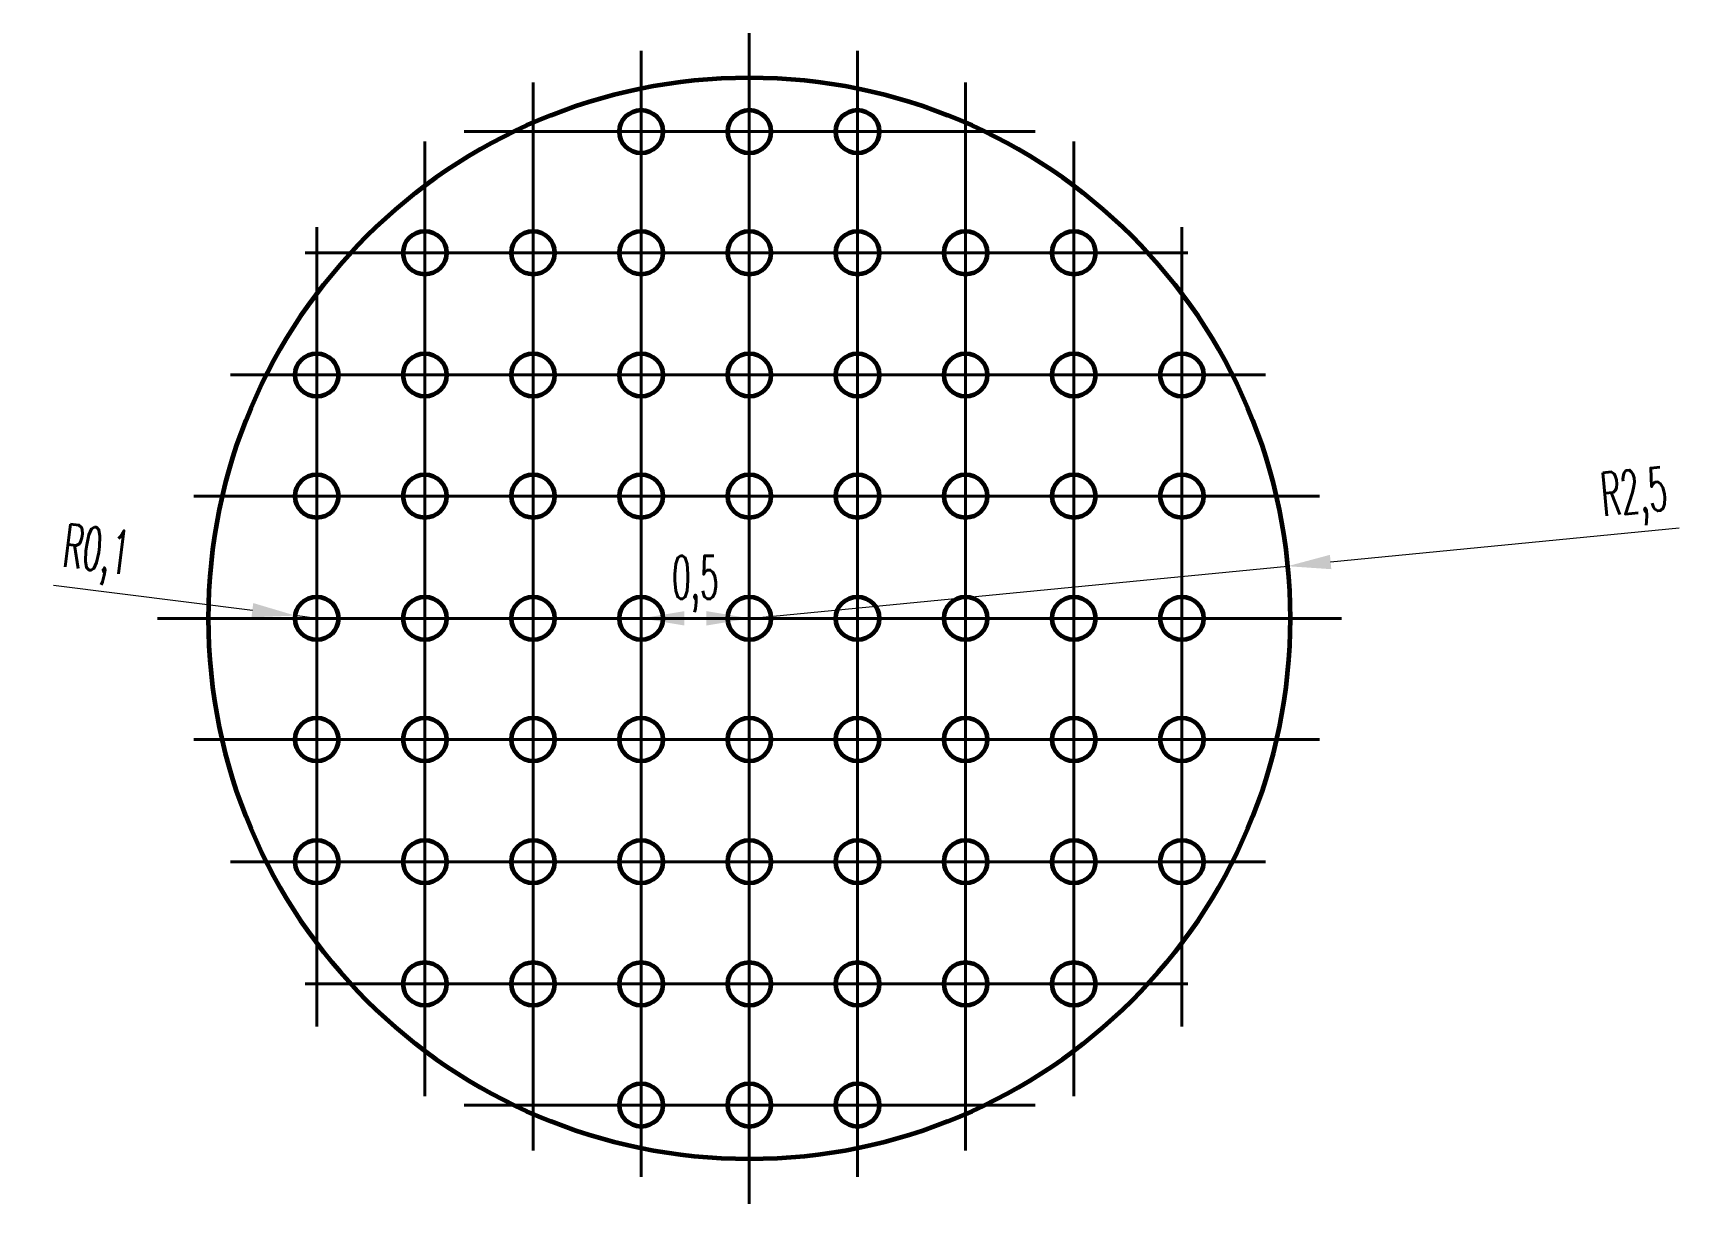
# Model space of a CAD drawing. Header units: millimetres. Extents: x -44 to 61, y -2 to 44.
# Drawn here: x 53.25 to 60.94, y -1.85 to 3.57 of the extents above; entities that cross this region are included whole.
import ezdxf

# ---------------------------------------------------------------- set-up
doc = ezdxf.new("R2010")
doc.units = ezdxf.units.MM
doc.linetypes.add('CENTRO2', pattern=[28.575, 19.05, -3.175, 3.175, -3.175])
for name, color, linetype, lineweight in [('Contorno', 5, 'Continuous', 60), ('Cotas', 6, 'Continuous', 20), ('Ejes', 3, 'CENTRO2', 40)]:
    doc.layers.add(name, color=color, linetype=linetype, lineweight=lineweight)
doc.styles.get("Standard").update_dxf_attribs({"font": 'romans.shx', "width": 0.5})
doc.dimstyles.new('ISO-25', dxfattribs={"dimscale": 0.2, "dimtxt": 1, "dimasz": 1, "dimexe": 0.3, "dimexo": 0.2, "dimgap": 0.2, "dimtad": 1, "dimtxsty": 'Standard', "dimcen": 2.5, "dimclrd": 256, "dimclre": 6, "dimclrt": 6, "dimadec": 0, "dimazin": 0, "dimtfac": 1, "dimtmove": 0, "dimatfit": 3, "dimfxl": 1, "dimtfillclr": 6, "dimlwd": 20, "dimlwe": 20, "dimarcsym": 0})

# ---------------------------------------------------------------- blocks, each defined once
blk = doc.blocks.new('*D6')
at = {"layer": 'Cotas', "linetype": 'Continuous', "lineweight": 20}
for p, q in [((60.8558, 1.277), (59.2437, 1.1208)), ((56.5563, 0.8605), (59.0447, 1.1015))]:
    blk.add_line(p, q, dxfattribs=at)
at = {"layer": 'Cotas'}
blk.add_solid([(59.2405, 1.154), (59.2469, 1.0877), (59.0447, 1.1015)], dxfattribs=at)
at = {"layer": 'Defpoints', "color": 0}
for p in [(59.0447, 1.1015), (56.5563, 0.8605)]:
    blk.add_point(p, dxfattribs=at)
at = {"layer": 'Cotas', "color": 6, "insert": (60.6489, 1.4167), "char_height": 0.2, "attachment_point": 5, "rotation": 5.53269}
blk.add_mtext('R2,5', dxfattribs=at)
blk = doc.blocks.new('*D7')
at = {"layer": 'Cotas', "linetype": 'Continuous', "lineweight": 20}
for p, q in [((53.3395, 1.0145), (54.2587, 0.8982)), ((54.5563, 0.8605), (54.4571, 0.8731))]:
    blk.add_line(p, q, dxfattribs=at)
at = {"layer": 'Cotas'}
blk.add_solid([(54.2629, 0.9312), (54.2545, 0.8651), (54.4571, 0.8731)], dxfattribs=at)
at = {"layer": 'Defpoints', "color": 0}
for p in [(54.4571, 0.8731), (54.5563, 0.8605)]:
    blk.add_point(p, dxfattribs=at)
at = {"layer": 'Cotas', "color": 6, "insert": (53.5361, 1.1499), "char_height": 0.2, "attachment_point": 5, "rotation": 352.78904}
blk.add_mtext('R0,1', dxfattribs=at)
blk = doc.blocks.new('*D26')
at = {"layer": 'Contorno', "color": 6, "linetype": 'Continuous', "lineweight": 20}
for p, q in [((56.0563, 0.9005), (56.0563, 0.9205)), ((56.5574, 0.8205), (56.5574, 0.8005))]:
    blk.add_line(p, q, dxfattribs=at)
at = {"layer": 'Contorno', "linetype": 'Continuous', "lineweight": 20}
blk.add_line((56.3574, 0.8605), (56.2563, 0.8605), dxfattribs=at)
at = {"layer": 'Contorno'}
for points in [[(56.2563, 0.8938), (56.2563, 0.8272), (56.0563, 0.8605)], [(56.3574, 0.8938), (56.3574, 0.8272), (56.5574, 0.8605)]]:
    blk.add_solid(points, dxfattribs=at)
at = {"layer": 'Defpoints', "color": 0}
for p in [(56.0563, 0.8605), (56.0563, 0.8605), (56.5574, 0.8605)]:
    blk.add_point(p, dxfattribs=at)
at = {"layer": 'Contorno', "color": 6, "insert": (56.3069, 1.0196), "char_height": 0.2, "attachment_point": 5}
blk.add_mtext('0,5', dxfattribs=at)

msp = doc.modelspace()

# ---------------------------------------------------------------- linework, layer by layer
at = {"layer": 'Contorno'}
for centre, radius in [((56.5563, 0.8605), 2.5), ((56.0563, 3.1105), 0.1), ((56.5563, 3.1105), 0.1), ((57.0563, 3.1105), 0.1), ((55.0563, 2.5505), 0.1), ((55.5563, 2.5505), 0.1), ((56.0563, 2.5505), 0.1), ((56.5563, 2.5505), 0.1), ((57.0563, 2.5505), 0.1), ((57.5563, 2.5505), 0.1), ((58.0563, 2.5505), 0.1), ((54.5563, 1.9855), 0.1), ((55.0563, 1.9855), 0.1), ((55.5563, 1.9855), 0.1), ((56.0563, 1.9855), 0.1), ((56.5563, 1.9855), 0.1), ((57.0563, 1.9855), 0.1), ((57.5563, 1.9855), 0.1), ((58.0563, 1.9855), 0.1), ((58.5563, 1.9855), 0.1), ((54.5563, 1.4255), 0.1), ((55.0563, 1.4255), 0.1), ((55.5563, 1.4255), 0.1), ((56.0563, 1.4255), 0.1), ((56.5563, 1.4255), 0.1), ((57.0563, 1.4255), 0.1), ((57.5563, 1.4255), 0.1), ((58.0563, 1.4255), 0.1), ((58.5563, 1.4255), 0.1), ((54.5563, 0.8605), 0.1), ((55.0563, 0.8605), 0.1), ((55.5563, 0.8605), 0.1), ((56.0563, 0.8605), 0.1), ((56.5563, 0.8605), 0.1), ((57.0563, 0.8605), 0.1), ((57.5563, 0.8605), 0.1), ((58.0563, 0.8605), 0.1), ((58.5563, 0.8605), 0.1), ((54.5563, 0.3005), 0.1), ((55.0563, 0.3005), 0.1), ((55.5563, 0.3005), 0.1), ((56.0563, 0.3005), 0.1), ((56.5563, 0.3005), 0.1), ((57.0563, 0.3005), 0.1), ((57.5563, 0.3005), 0.1), ((58.0563, 0.3005), 0.1), ((58.5563, 0.3005), 0.1), ((54.5563, -0.2645), 0.1), ((55.0563, -0.2645), 0.1), ((55.5563, -0.2645), 0.1), ((56.0563, -0.2645), 0.1), ((56.5563, -0.2645), 0.1), ((57.0563, -0.2645), 0.1), ((57.5563, -0.2645), 0.1), ((58.0563, -0.2645), 0.1), ((58.5563, -0.2645), 0.1), ((55.0563, -0.8295), 0.1), ((55.5563, -0.8295), 0.1), ((56.0563, -0.8295), 0.1), ((56.5563, -0.8295), 0.1), ((57.0563, -0.8295), 0.1), ((57.5563, -0.8295), 0.1), ((58.0563, -0.8295), 0.1), ((56.0563, -1.3895), 0.1), ((56.5563, -1.3895), 0.1), ((57.0563, -1.3895), 0.1)]:
    msp.add_circle(centre, radius, dxfattribs=at)
at = {"layer": 'Ejes'}
for p, q in [((56.5563, -1.8456), (56.5563, 3.5651)), ((56.0563, -1.7208), (56.0563, 3.4834)), ((57.0563, -1.7208), (57.0563, 3.4834)), ((55.5563, -1.5992), (55.5563, 3.3383)), ((57.5563, -1.5992), (57.5563, 3.3383)), ((55.238, 3.1105), (57.8775, 3.1105)), ((55.0563, -1.3489), (55.0563, 3.0646)), ((58.0563, -1.3489), (58.0563, 3.0646)), ((54.5563, -1.027), (54.5563, 2.6692)), ((58.5563, -1.027), (58.5563, 2.6692)), ((54.5027, 2.5505), (58.5829, 2.5505)), ((54.1578, 1.9855), (58.9425, 1.9855)), ((53.9889, 1.4255), (59.192, 1.4255)), ((53.8202, 0.8605), (59.2947, 0.8605)), ((53.9889, 0.3005), (59.192, 0.3005)), ((54.1578, -0.2645), (58.9425, -0.2645)), ((54.5027, -0.8295), (58.5829, -0.8295)), ((55.238, -1.3895), (57.8775, -1.3895))]:
    msp.add_line(p, q, dxfattribs=at)

# ---------------------------------------------------------------- dimensions: what is measured, and where the dimension line sits
at = {"layer": 'Contorno'}
dim = msp.add_linear_dim(base=(56.0563, 0.8605), p1=(56.5574, 0.8605), p2=(56.0563, 0.8605), dimstyle='ISO-25', dxfattribs=at)
dim.commit()
dim.dimension.update_dxf_attribs({"geometry": '*D26', "text_midpoint": (56.3069, 1.0196)})
at = {"layer": 'Cotas'}
for center, mpoint, picture, middle in [((56.5563, 0.8605), (59.0447, 1.1015), '*D6', (60.6643, 1.2584)), ((54.5563, 0.8605), (54.4571, 0.8731), '*D7', (53.5161, 0.9921))]:
    dim = msp.add_radius_dim(center=center, mpoint=mpoint, dimstyle='ISO-25', dxfattribs=at)
    dim.commit()
    dim.dimension.update_dxf_attribs({"geometry": picture, "text_midpoint": middle, "dimtype": 164})

doc.saveas('drawing.dxf')
